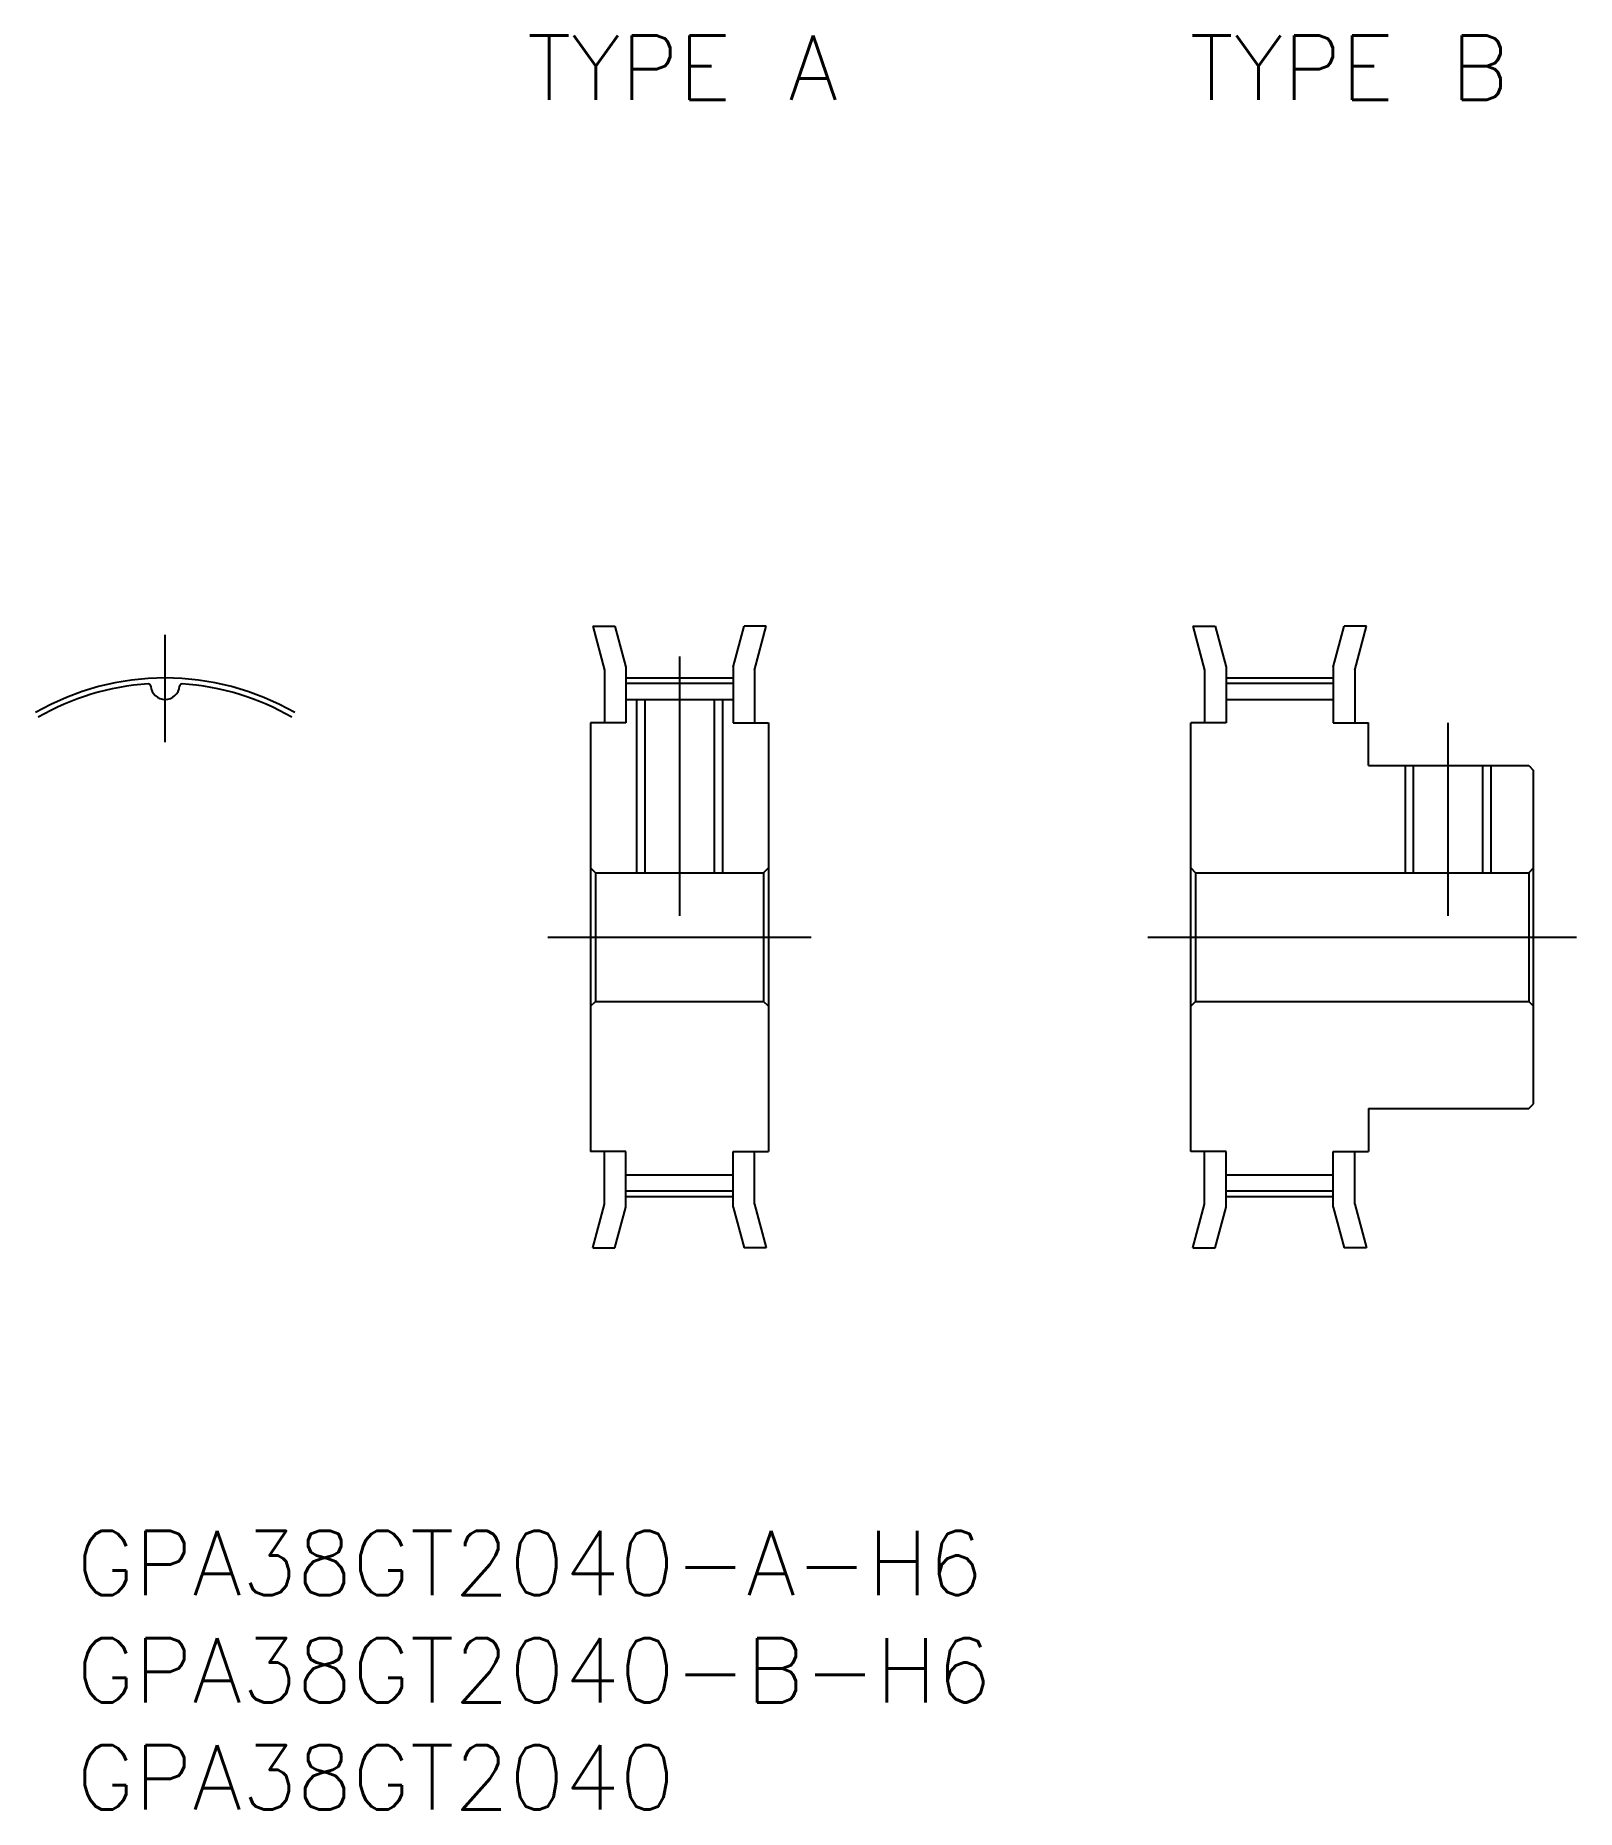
# Model space of a CAD drawing. Extents: x -6 to 65.8, y -40.7 to 42.1.
import ezdxf

# ---------------------------------------------------------------- set-up
doc = ezdxf.new("R2010")
doc.units = 0
doc.linetypes.add('CENTER', pattern=[50.8, 31.75, -6.35, 6.35, -6.35])
doc.layers.get('0').update_dxf_attribs({"linetype": 'CONTINUOUS'})
doc.layers.add('CENTER', color=1, linetype='CONTINUOUS')
doc.styles.get("Standard").update_dxf_attribs({"font": 'txt.shx', "height": 3, "bigfont": 'bigfont.shx'})

msp = doc.modelspace()

# ---------------------------------------------------------------- linework, layer by layer
at = {"color": 7, "linetype": 'CONTINUOUS'}
for p, q in [((19.95, 14.5), (20.5, 12.46)), ((19.95, 14.5), (20.986, 14.5)), ((20.986, 14.5), (21.5, 12.592)), ((26.5, 12.592), (27.014, 14.5)), ((28.05, 14.5), (27.014, 14.5)), ((27.5, 12.46), (28.05, 14.5)), ((47.95, 14.5), (48.986, 14.5)), ((47.95, 14.5), (48.5, 12.46)), ((48.986, 14.5), (49.5, 12.592)), ((54.5, 12.592), (55.014, 14.5)), ((56.05, 14.5), (55.014, 14.5)), ((55.5, 12.46), (56.05, 14.5)), ((20.5, 12.46), (20.5, 10)), ((21.5, 12.592), (21.5, 10)), ((26.5, 12.592), (26.5, 10)), ((27.5, 12.46), (27.5, 10)), ((48.5, 12.46), (48.5, 10)), ((49.5, 12.592), (49.5, 10)), ((54.5, 12.592), (54.5, 10)), ((55.5, 12.46), (55.5, 10)), ((21.5, 11.84), (26.5, 11.84)), ((49.5, 11.84), (54.5, 11.84)), ((21.5, 11.09), (26.5, 11.09)), ((22.379, 11.09), (22.379, 3)), ((25.621, 11.09), (25.621, 3)), ((49.5, 11.09), (54.5, 11.09)), ((19.85, 10), (19.85, -10)), ((21.5, 10), (19.85, 10)), ((26.5, 10), (28.15, 10)), ((28.15, 10), (28.15, -10)), ((49.5, 10), (47.85, 10)), ((47.85, -10), (47.85, 10)), ((54.5, 10), (56.15, 10)), ((56.15, 8), (56.15, 10)), ((56.15, 8), (63.625, 8)), ((58.229, 8), (58.229, 3)), ((61.471, 8), (61.471, 3)), ((63.625, 8), (63.85, 7.775)), ((63.85, -7.775), (63.85, 7.775)), ((19.85, 3.225), (20.075, 3)), ((20.075, 3), (27.925, 3)), ((20.075, 3), (20.075, -3)), ((28.15, 3.225), (27.925, 3)), ((27.925, 3), (27.925, -3)), ((47.85, 3.225), (48.075, 3)), ((48.075, 3), (63.625, 3)), ((48.075, 3), (48.075, -3)), ((63.85, 3.225), (63.625, 3)), ((63.625, 3), (63.625, -3)), ((19.85, -3.225), (20.075, -3)), ((20.075, -3), (27.925, -3)), ((28.15, -3.225), (27.925, -3)), ((47.85, -3.225), (48.075, -3)), ((48.075, -3), (63.625, -3)), ((63.85, -3.225), (63.625, -3)), ((56.15, -8), (63.625, -8)), ((56.15, -8), (56.15, -10)), ((63.625, -8), (63.85, -7.775)), ((21.5, -10), (19.85, -10)), ((20.5, -12.46), (20.5, -10)), ((21.5, -12.592), (21.5, -10)), ((26.5, -12.592), (26.5, -10)), ((26.5, -10), (28.15, -10)), ((27.5, -12.46), (27.5, -10)), ((49.5, -10), (47.85, -10)), ((48.5, -12.46), (48.5, -10)), ((49.5, -12.592), (49.5, -10)), ((54.5, -10), (56.15, -10)), ((54.5, -12.592), (54.5, -10)), ((55.5, -12.46), (55.5, -10)), ((21.5, -11.09), (26.5, -11.09)), ((49.5, -11.09), (54.5, -11.09)), ((21.5, -11.84), (26.5, -11.84)), ((49.5, -11.84), (54.5, -11.84)), ((19.95, -14.5), (20.5, -12.46)), ((20.986, -14.5), (21.5, -12.592)), ((26.5, -12.592), (27.014, -14.5)), ((27.5, -12.46), (28.05, -14.5)), ((47.95, -14.5), (48.5, -12.46)), ((48.986, -14.5), (49.5, -12.592)), ((54.5, -12.592), (55.014, -14.5)), ((55.5, -12.46), (56.05, -14.5)), ((19.95, -14.5), (20.986, -14.5)), ((28.05, -14.5), (27.014, -14.5)), ((47.95, -14.5), (48.986, -14.5)), ((56.05, -14.5), (55.014, -14.5))]:
    msp.add_line(p, q, dxfattribs=at)
at = {"color": 3, "linetype": 'CONTINUOUS'}
for p, q in [((22, 11.09), (22, 3)), ((26, 11.09), (26, 3)), ((57.85, 8), (57.85, 3)), ((61.85, 8), (61.85, 3))]:
    msp.add_line(p, q, dxfattribs=at)
at = {"color": 7, "linetype": 'CONTINUOUS'}
for centre, radius, start, end in [((0, 0), 11.84, 93.83763, 120), ((-0.785, 11.701), 0.113, 4.64668, 93.83763), ((0, 11.765), 0.675, 184.64668, 355.35332), ((0.785, 11.701), 0.113, 86.16237, 175.35332), ((0, 0), 11.84, 60, 86.16237)]:
    msp.add_arc(centre, radius, start, end, dxfattribs=at)
at = {"layer": 'CENTER', "color": 1, "linetype": 'CENTER'}
for p, q in [((0, 9.09), (0, 14.095)), ((24, 13.09), (24, 1)), ((21.5, 12.095), (26.5, 12.095)), ((49.5, 12.095), (54.5, 12.095)), ((59.85, 10), (59.85, 1)), ((17.85, 0), (30.15, 0)), ((45.85, 0), (65.85, 0)), ((21.5, -12.095), (26.5, -12.095)), ((49.5, -12.095), (54.5, -12.095))]:
    msp.add_line(p, q, dxfattribs=at)
msp.add_arc((0, 0), 12.095, 60, 120, dxfattribs=at)

# ---------------------------------------------------------------- texts
at = {"color": 7, "linetype": 'CONTINUOUS'}
for s, p in [('TYPE A', (16.885, 39.06)), ('TYPE B', (47.798, 39.06)), ('GPA38GT2040-A-H6', (-4.129, -30.695)), ('GPA38GT2040-B-H6', (-4.129, -35.695)), ('GPA38GT2040', (-4.129, -40.695))]:
    msp.add_text(s, height=3, dxfattribs=at).set_placement(p)

doc.saveas('drawing.dxf')
